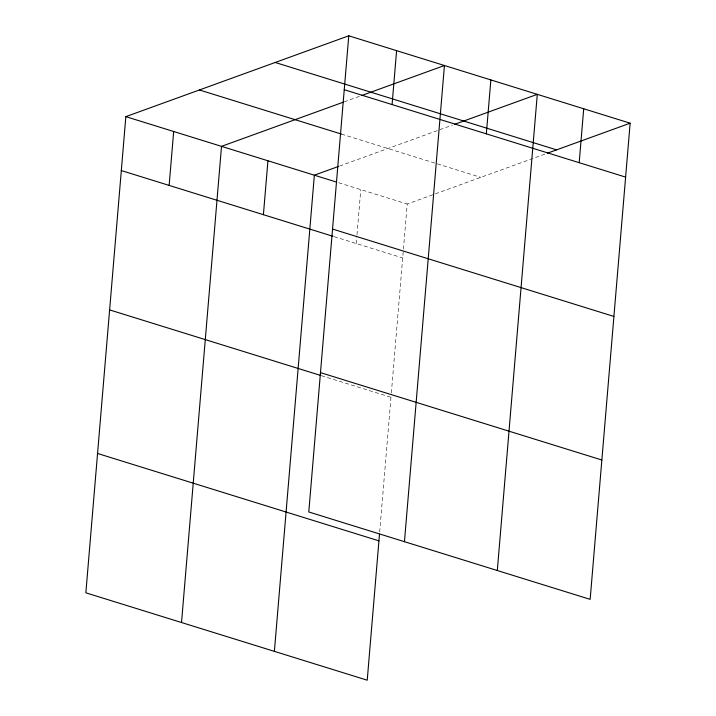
<?xml version="1.0" encoding="UTF-8"?>
<svg xmlns="http://www.w3.org/2000/svg" width="716" height="716" viewBox="0 0 716 716"><rect width="100%" height="100%" fill="white"/><g stroke="black" fill="none" stroke-linecap="round" stroke-linejoin="round"><path stroke-width="0.54" stroke-dasharray="3.58 2.69" d="M356.264 243.53L356.908 235.824M356.998 234.723L360.783 189.615M379.668 532.024L391.258 393.97M391.357 392.869L407.216 204.033L545.306 153.958M344.244 101.851L360.631 95.908M339.581 166.049L452.458 125.112M341.505 134.098L480.776 177.353M338.632 182.732L407.216 204.033M334.103 236.647L402.687 257.948M321.35 375.658L390.981 397.291"/><path stroke-width="1.07" d="M348.773 35.8L308.784 511.967L590.154 599.355L630.143 123.188L348.773 35.8L125.846 116.645L85.857 592.812L367.227 680.2L379.489 534.234M169.146 185.408L173.675 131.502M181.524 622.526L221.513 146.35L343.215 102.218M263.407 214.693L267.936 160.778M274.38 651.363L314.36 175.196L338.534 166.425M392.082 104.572L396.601 50.657M404.45 541.681L444.439 65.514L361.652 95.532M486.334 133.847L490.863 79.932M497.307 570.518L537.286 94.351L454.508 124.369M579.19 162.684L583.71 108.769M547.355 153.215L630.143 123.188M275.204 62.48L556.574 149.868M344.244 89.715L625.614 177.103M199.415 89.965L341.505 134.098M125.846 116.645L336.52 182.079M332.546 229.057L613.907 316.445M121.317 170.56L333.047 236.316M320.491 372.624L601.852 460.012M109.62 309.903L320.294 375.336M97.564 453.47L378.925 540.857"/></g></svg>
